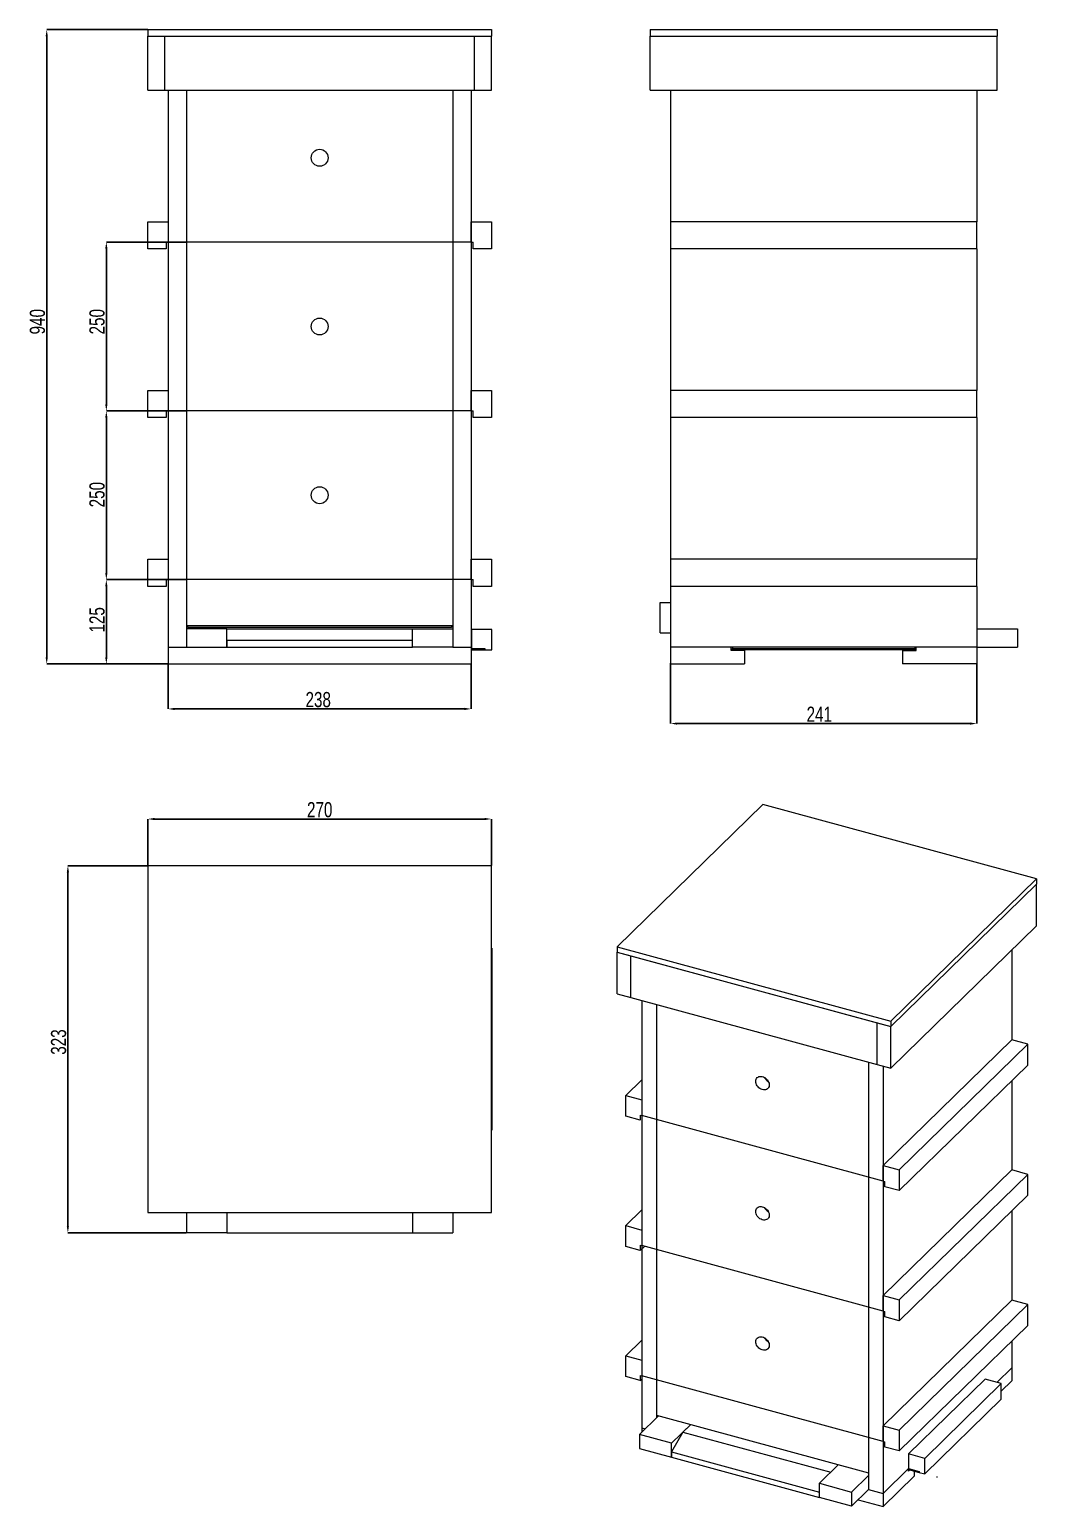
# Model space of a CAD drawing. Header units: millimetres. Extents: x 173 to 1125, y 0 to 736.
# Drawn here: x 173 to 671, y 0 to 730 of the extents above; entities that cross this region are included whole.
import ezdxf

# ---------------------------------------------------------------- set-up
doc = ezdxf.new("R2010")
doc.units = ezdxf.units.MM
doc.styles.add('SLDTEXTSTYLE0', font='TXT', dxfattribs={"width": 0.75})
doc.dimstyles.new('SLDDIMSTYLE0', dxfattribs={"dimtxt": 3.5, "dimasz": 3.302, "dimexe": 0, "dimexo": 0.0625, "dimgap": 0.875, "dimtad": 1, "dimtoh": 1, "dimlfac": 3, "dimrnd": 1e-09, "dimzin": 12, "dimdsep": 46, "dimtxsty": 'SLDTEXTSTYLE0', "dimsah": 1, "dimcen": 0.09, "dimadec": 0, "dimazin": 0, "dimtfac": 1, "dimtofl": 0, "dimtmove": 0, "dimatfit": 3, "dimfxl": 1, "dimtolj": 1, "dimtzin": 12, "dimarcsym": 0})

# ---------------------------------------------------------------- blocks, each defined once
blk = doc.blocks.new('*D10')
at = {"color": 1, "linetype": 'Continuous', "lineweight": -2, "transparency": 16777216}
for p, q in [((250.82, 457.85), (211.37, 457.85)), ((211.37, 419.48), (211.37, 454.54)), ((241.82, 416.18), (211.37, 416.18))]:
    blk.add_line(p, q, dxfattribs=at)
at = {"color": 1, "linetype": 'Continuous', "transparency": 16777216}
for points in [[(210.82, 454.54), (211.92, 454.54), (211.37, 457.85)], [(210.82, 419.48), (211.92, 419.48), (211.37, 416.18)]]:
    blk.add_solid(points, dxfattribs=at)
at = {"layer": 'Defpoints', "color": 0, "linetype": 'Continuous', "transparency": 16777216}
for p in [(211.37, 457.85), (250.88, 457.85), (241.88, 416.18)]:
    blk.add_point(p, dxfattribs=at)
at = {"color": 1, "linetype": 'Continuous', "lineweight": 0, "transparency": 16777216, "insert": (202.99, 437.97), "char_height": 7.5, "attachment_point": 2, "rotation": 90, "style": 'SLDTEXTSTYLE0'}
blk.add_mtext('\\A1;125', dxfattribs=at)
blk = doc.blocks.new('*D11')
at = {"color": 1, "linetype": 'Continuous', "lineweight": -2, "transparency": 16777216}
for p, q in [((250.82, 541.18), (211.37, 541.18)), ((211.37, 461.15), (211.37, 537.87)), ((250.82, 457.85), (211.37, 457.85))]:
    blk.add_line(p, q, dxfattribs=at)
at = {"color": 1, "linetype": 'Continuous', "transparency": 16777216}
for points in [[(210.82, 537.87), (211.92, 537.87), (211.37, 541.18)], [(210.82, 461.15), (211.92, 461.15), (211.37, 457.85)]]:
    blk.add_solid(points, dxfattribs=at)
at = {"layer": 'Defpoints', "color": 0, "linetype": 'Continuous', "transparency": 16777216}
for p in [(211.37, 541.18), (250.88, 541.18), (250.88, 457.85)]:
    blk.add_point(p, dxfattribs=at)
at = {"color": 1, "linetype": 'Continuous', "lineweight": 0, "transparency": 16777216, "insert": (202.99, 499.8), "char_height": 7.5, "attachment_point": 2, "rotation": 90, "style": 'SLDTEXTSTYLE0'}
blk.add_mtext('\\A1;250', dxfattribs=at)
blk = doc.blocks.new('*D12')
at = {"color": 1, "linetype": 'Continuous', "lineweight": -2, "transparency": 16777216}
for p, q in [((250.82, 624.51), (211.37, 624.51)), ((211.37, 544.48), (211.37, 621.2)), ((250.82, 541.18), (211.37, 541.18))]:
    blk.add_line(p, q, dxfattribs=at)
at = {"color": 1, "linetype": 'Continuous', "transparency": 16777216}
for points in [[(210.82, 621.2), (211.92, 621.2), (211.37, 624.51)], [(210.82, 544.48), (211.92, 544.48), (211.37, 541.18)]]:
    blk.add_solid(points, dxfattribs=at)
at = {"layer": 'Defpoints', "color": 0, "linetype": 'Continuous', "transparency": 16777216}
for p in [(211.37, 624.51), (250.88, 624.51), (250.88, 541.18)]:
    blk.add_point(p, dxfattribs=at)
at = {"color": 1, "linetype": 'Continuous', "lineweight": 0, "transparency": 16777216, "insert": (202.99, 585.21), "char_height": 7.5, "attachment_point": 2, "rotation": 90, "style": 'SLDTEXTSTYLE0'}
blk.add_mtext('\\A1;250', dxfattribs=at)
blk = doc.blocks.new('*D13')
at = {"color": 1, "linetype": 'Continuous', "lineweight": -2, "transparency": 16777216}
for p, q in [((231.82, 729.5), (181.93, 729.5)), ((181.93, 419.48), (181.93, 726.2)), ((241.82, 416.18), (181.93, 416.18))]:
    blk.add_line(p, q, dxfattribs=at)
at = {"color": 1, "linetype": 'Continuous', "transparency": 16777216}
for points in [[(181.38, 726.2), (182.48, 726.2), (181.93, 729.5)], [(181.38, 419.48), (182.48, 419.48), (181.93, 416.18)]]:
    blk.add_solid(points, dxfattribs=at)
at = {"layer": 'Defpoints', "color": 0, "linetype": 'Continuous', "transparency": 16777216}
for p in [(181.93, 729.5), (231.88, 729.5), (241.88, 416.18)]:
    blk.add_point(p, dxfattribs=at)
at = {"color": 1, "linetype": 'Continuous', "lineweight": 0, "transparency": 16777216, "insert": (173.56, 585.21), "char_height": 7.5, "attachment_point": 2, "rotation": 90, "style": 'SLDTEXTSTYLE0'}
blk.add_mtext('\\A1;940', dxfattribs=at)
blk = doc.blocks.new('*D14')
at = {"color": 1, "linetype": 'Continuous', "lineweight": -2, "transparency": 16777216}
for p, q in [((241.88, 416.12), (241.88, 393.96)), ((391.54, 416.12), (391.54, 393.96)), ((388.24, 393.96), (245.18, 393.96))]:
    blk.add_line(p, q, dxfattribs=at)
at = {"color": 1, "linetype": 'Continuous', "transparency": 16777216}
for points in [[(245.18, 394.51), (245.18, 393.41), (241.88, 393.96)], [(388.24, 394.51), (388.24, 393.41), (391.54, 393.96)]]:
    blk.add_solid(points, dxfattribs=at)
at = {"layer": 'Defpoints', "color": 0, "linetype": 'Continuous', "transparency": 16777216}
for p in [(241.88, 416.18), (391.54, 416.18), (241.88, 393.96)]:
    blk.add_point(p, dxfattribs=at)
at = {"color": 1, "linetype": 'Continuous', "lineweight": 0, "transparency": 16777216, "insert": (316.01, 402.34), "char_height": 7.5, "attachment_point": 2, "style": 'SLDTEXTSTYLE0'}
blk.add_mtext('\\A1;238', dxfattribs=at)
blk = doc.blocks.new('*D15')
at = {"color": 1, "linetype": 'Continuous', "lineweight": -2, "transparency": 16777216}
for p, q in [((489.93, 416.53), (489.93, 386.73)), ((641.26, 416.05), (641.26, 386.73)), ((637.96, 386.73), (493.23, 386.73))]:
    blk.add_line(p, q, dxfattribs=at)
at = {"color": 1, "linetype": 'Continuous', "transparency": 16777216}
for points in [[(493.23, 387.28), (493.23, 386.18), (489.93, 386.73)], [(637.96, 387.28), (637.96, 386.18), (641.26, 386.73)]]:
    blk.add_solid(points, dxfattribs=at)
at = {"layer": 'Defpoints', "color": 0, "linetype": 'Continuous', "transparency": 16777216}
for p in [(489.93, 416.59), (641.26, 416.11), (489.93, 386.73)]:
    blk.add_point(p, dxfattribs=at)
at = {"color": 1, "linetype": 'Continuous', "lineweight": 0, "transparency": 16777216, "insert": (563.46, 395.1), "char_height": 7.5, "attachment_point": 2, "style": 'SLDTEXTSTYLE0'}
blk.add_mtext('\\A1;241', dxfattribs=at)
blk = doc.blocks.new('*D16')
at = {"color": 1, "linetype": 'Continuous', "lineweight": -2, "transparency": 16777216}
for p, q in [((231.82, 316.52), (192.38, 316.52)), ((192.38, 313.22), (192.38, 138.5)), ((250.82, 135.2), (192.38, 135.2))]:
    blk.add_line(p, q, dxfattribs=at)
at = {"color": 1, "linetype": 'Continuous', "transparency": 16777216}
for points in [[(191.83, 313.22), (192.93, 313.22), (192.38, 316.52)], [(191.83, 138.5), (192.93, 138.5), (192.38, 135.2)]]:
    blk.add_solid(points, dxfattribs=at)
at = {"layer": 'Defpoints', "color": 0, "linetype": 'Continuous', "transparency": 16777216}
for p in [(231.88, 316.52), (192.38, 135.2), (250.88, 135.2)]:
    blk.add_point(p, dxfattribs=at)
at = {"color": 1, "linetype": 'Continuous', "lineweight": 0, "transparency": 16777216, "insert": (184.01, 229.45), "char_height": 7.5, "attachment_point": 2, "rotation": 90, "style": 'SLDTEXTSTYLE0'}
blk.add_mtext('\\A1;323', dxfattribs=at)
blk = doc.blocks.new('*D17')
at = {"color": 1, "linetype": 'Continuous', "lineweight": -2, "transparency": 16777216}
for p, q in [((231.88, 316.59), (231.88, 339.6)), ((235.18, 339.6), (398.24, 339.6)), ((401.54, 316.59), (401.54, 339.6))]:
    blk.add_line(p, q, dxfattribs=at)
at = {"color": 1, "linetype": 'Continuous', "transparency": 16777216}
for points in [[(235.18, 340.15), (235.18, 339.05), (231.88, 339.6)], [(398.24, 340.15), (398.24, 339.05), (401.54, 339.6)]]:
    blk.add_solid(points, dxfattribs=at)
at = {"layer": 'Defpoints', "color": 0, "linetype": 'Continuous', "transparency": 16777216}
for p in [(401.54, 339.6), (231.88, 316.52), (401.54, 316.52)]:
    blk.add_point(p, dxfattribs=at)
at = {"color": 1, "linetype": 'Continuous', "lineweight": 0, "transparency": 16777216, "insert": (316.74, 347.97), "char_height": 7.5, "attachment_point": 2, "style": 'SLDTEXTSTYLE0'}
blk.add_mtext('\\A1;270', dxfattribs=at)

msp = doc.modelspace()

# ---------------------------------------------------------------- linework, layer by layer
at = {"color": 7, "linetype": 'Continuous', "lineweight": 15}
for p, q in [((231.88, 729.5), (401.54, 729.5)), ((231.88, 729.5), (231.88, 726.17)), ((401.54, 729.5), (401.54, 726.17)), ((479.93, 729.5), (651.26, 729.5)), ((479.93, 729.5), (479.93, 726.17)), ((651.26, 729.5), (651.26, 726.17)), ((231.88, 726.17), (401.54, 726.17)), ((231.88, 699.5), (231.88, 726.17)), ((231.88, 726.17), (240.21, 726.17)), ((240.21, 699.5), (240.21, 726.17)), ((240.21, 726.17), (393.21, 726.17)), ((393.21, 699.5), (393.21, 726.17)), ((393.21, 726.17), (401.54, 726.17)), ((401.54, 699.5), (401.54, 726.17)), ((479.93, 726.17), (651.26, 726.17)), ((479.93, 699.5), (479.93, 726.17)), ((651.26, 699.5), (651.26, 726.17)), ((231.88, 699.5), (240.21, 699.5)), ((240.21, 699.5), (393.21, 699.5)), ((241.88, 699.5), (241.88, 541.18)), ((250.88, 699.5), (250.88, 624.51)), ((250.88, 699.5), (250.88, 541.18)), ((382.54, 699.5), (382.54, 624.51)), ((382.54, 699.5), (382.54, 541.18)), ((391.54, 699.5), (391.54, 541.18)), ((393.21, 699.5), (401.54, 699.5)), ((479.93, 699.5), (651.26, 699.5)), ((489.93, 699.5), (489.93, 634.51)), ((641.26, 699.5), (641.26, 634.51)), ((231.88, 621.17), (231.88, 634.51)), ((231.88, 634.51), (241.88, 634.51)), ((241.88, 634.51), (241.88, 624.51)), ((391.54, 634.51), (401.54, 634.51)), ((391.54, 624.51), (391.54, 634.51)), ((401.54, 634.51), (401.54, 621.17)), ((489.93, 634.51), (489.93, 621.17)), ((641.26, 634.51), (489.93, 634.51)), ((641.26, 621.17), (641.26, 634.51)), ((240.88, 621.17), (231.88, 621.17)), ((240.88, 624.51), (240.88, 621.17)), ((240.88, 624.51), (241.88, 624.51)), ((250.88, 624.51), (241.88, 624.51)), ((382.54, 624.51), (250.88, 624.51)), ((250.88, 624.51), (250.88, 541.18)), ((382.54, 624.51), (382.54, 541.18)), ((391.54, 624.51), (382.54, 624.51)), ((391.54, 624.51), (392.54, 624.51)), ((392.54, 621.17), (392.54, 624.51)), ((401.54, 621.17), (392.54, 621.17)), ((641.26, 621.17), (489.93, 621.17)), ((489.93, 621.17), (489.93, 551.18)), ((641.26, 621.17), (641.26, 551.18)), ((231.88, 537.84), (231.88, 551.18)), ((231.88, 551.18), (241.88, 551.18)), ((241.88, 551.18), (241.88, 541.18)), ((391.54, 551.18), (401.54, 551.18)), ((391.54, 541.18), (391.54, 551.18)), ((401.54, 551.18), (401.54, 537.84)), ((489.93, 551.18), (489.93, 537.84)), ((641.26, 551.18), (489.93, 551.18)), ((641.26, 537.84), (641.26, 551.18)), ((240.88, 541.18), (240.88, 537.84)), ((240.88, 541.18), (241.88, 541.18)), ((241.88, 541.18), (241.88, 457.85)), ((250.88, 541.18), (241.88, 541.18)), ((250.88, 541.18), (250.88, 457.85)), ((382.54, 541.18), (250.88, 541.18)), ((382.54, 541.18), (382.54, 457.85)), ((391.54, 541.18), (382.54, 541.18)), ((391.54, 541.18), (392.54, 541.18)), ((391.54, 541.18), (391.54, 457.85)), ((392.54, 537.84), (392.54, 541.18)), ((240.88, 537.84), (231.88, 537.84)), ((401.54, 537.84), (392.54, 537.84)), ((641.26, 537.84), (489.93, 537.84)), ((489.93, 537.84), (489.93, 467.85)), ((641.26, 537.84), (641.26, 467.85)), ((231.88, 454.51), (231.88, 467.85)), ((231.88, 467.85), (241.88, 467.85)), ((241.88, 467.85), (241.88, 457.85)), ((391.54, 457.85), (391.54, 467.85)), ((391.54, 467.85), (401.54, 467.85)), ((401.54, 467.85), (401.54, 454.51)), ((641.26, 467.85), (489.93, 467.85)), ((489.93, 467.85), (489.93, 454.51)), ((641.26, 454.51), (641.26, 467.85)), ((240.88, 454.51), (231.88, 454.51)), ((240.88, 457.85), (240.88, 454.51)), ((240.88, 457.85), (241.88, 457.85)), ((250.88, 457.85), (241.88, 457.85)), ((241.88, 457.85), (241.88, 424.51)), ((382.54, 457.85), (250.88, 457.85)), ((250.88, 457.85), (250.88, 435.18)), ((250.88, 457.85), (250.88, 433.51)), ((391.54, 457.85), (382.54, 457.85)), ((382.54, 457.85), (382.54, 435.18)), ((382.54, 457.85), (382.54, 433.51)), ((391.54, 457.85), (392.54, 457.85)), ((391.54, 457.85), (391.54, 424.51)), ((392.54, 454.51), (392.54, 457.85)), ((401.54, 454.51), (392.54, 454.51)), ((641.26, 454.51), (489.93, 454.51)), ((489.93, 454.51), (489.93, 424.51)), ((641.26, 454.51), (641.26, 424.51)), ((484.93, 446.51), (489.93, 446.51)), ((484.93, 431.51), (484.93, 446.51)), ((250.88, 435.18), (382.54, 435.18)), ((270.88, 433.51), (250.88, 433.51)), ((250.88, 433.51), (250.88, 424.51)), ((251.54, 434.18), (251.54, 435.18)), ((381.87, 434.18), (251.54, 434.18)), ((270.88, 433.51), (362.54, 433.51)), ((270.88, 424.51), (270.88, 433.51)), ((362.54, 424.51), (362.54, 433.51)), ((362.54, 433.51), (382.54, 433.51)), ((381.87, 435.18), (381.87, 434.18)), ((382.54, 433.51), (382.54, 424.51)), ((391.71, 433.18), (391.71, 423.85)), ((401.7, 433.18), (391.71, 433.18)), ((401.7, 423.18), (401.7, 433.18)), ((484.93, 431.51), (489.93, 431.51)), ((641.26, 433.51), (661.26, 433.51)), ((661.26, 433.51), (661.26, 424.51)), ((241.88, 424.51), (241.88, 416.18)), ((241.88, 424.51), (250.88, 424.51)), ((250.88, 424.51), (270.88, 424.51)), ((270.88, 427.85), (270.88, 424.51)), ((270.88, 427.85), (362.54, 427.85)), ((270.88, 424.51), (362.54, 424.51)), ((362.54, 424.51), (362.54, 427.85)), ((382.54, 424.51), (362.54, 424.51)), ((382.54, 424.51), (391.54, 424.51)), ((391.54, 424.51), (391.54, 416.18)), ((391.54, 423.85), (398.21, 423.85)), ((391.54, 423.18), (398.21, 423.18)), ((391.71, 423.85), (398.21, 423.85)), ((398.21, 423.85), (398.21, 423.18)), ((398.21, 423.18), (401.7, 423.18)), ((489.93, 424.51), (489.93, 416.18)), ((519.93, 424.51), (489.93, 424.51)), ((641.26, 424.51), (489.93, 424.51)), ((519.93, 422.85), (519.93, 424.51)), ((520.6, 424.51), (520.6, 423.85)), ((520.6, 423.18), (520.6, 423.85)), ((520.6, 423.85), (610.59, 423.85)), ((610.59, 423.18), (520.6, 423.18)), ((610.59, 424.51), (610.59, 423.85)), ((610.59, 423.85), (610.59, 423.18)), ((611.26, 422.85), (611.26, 424.51)), ((641.26, 424.51), (611.26, 424.51)), ((641.26, 424.51), (641.26, 416.18)), ((641.26, 424.51), (661.26, 424.51)), ((241.88, 416.18), (391.54, 416.18)), ((489.93, 416.18), (526.6, 416.18)), ((526.6, 422.85), (519.93, 422.85)), ((526.6, 422.85), (526.6, 416.18)), ((604.59, 422.85), (611.26, 422.85)), ((604.59, 422.85), (604.59, 416.18)), ((641.26, 416.18), (604.59, 416.18)), ((535.65, 346.69), (463.69, 276.45)), ((670.7, 309.99), (535.65, 346.69)), ((231.88, 316.52), (231.88, 145.2)), ((401.54, 316.52), (231.88, 316.52)), ((401.54, 145.2), (401.54, 316.52)), ((598.74, 239.75), (670.7, 309.99)), ((598.74, 237.18), (670.7, 307.41)), ((670.7, 309.99), (670.7, 307.41)), ((670.7, 286.84), (670.7, 307.41)), ((670.7, 286.84), (598.74, 216.6)), ((401.7, 275.86), (401.54, 275.86)), ((401.7, 275.86), (401.7, 185.86)), ((463.69, 276.45), (598.74, 239.75)), ((463.69, 276.45), (463.69, 273.88)), ((463.69, 273.88), (470.32, 272.08)), ((463.69, 253.31), (463.69, 273.88)), ((463.69, 273.88), (598.74, 237.18)), ((470.32, 251.5), (470.32, 272.08)), ((470.32, 272.08), (592.1, 238.98)), ((658.54, 274.97), (658.54, 230.56)), ((463.69, 253.31), (470.32, 251.5)), ((470.32, 251.5), (592.1, 218.41)), ((475.85, 250), (475.85, 193.18)), ((483.01, 248.06), (483.01, 191.23)), ((532.32, 234.63), (532.24, 234.67)), ((532.32, 234.63), (533.43, 234.33)), ((592.1, 218.41), (592.1, 238.98)), ((592.1, 238.98), (598.74, 237.18)), ((598.74, 239.75), (598.74, 237.18)), ((598.74, 216.6), (598.74, 237.18)), ((658.54, 230.56), (594.98, 168.52)), ((666.5, 228.39), (602.94, 166.35)), ((666.5, 228.39), (658.54, 230.56)), ((666.5, 218.11), (666.5, 228.39)), ((587.81, 219.57), (587.81, 162.75)), ((536.57, 211.56), (536.57, 211.83)), ((592.1, 218.41), (598.74, 216.6)), ((594.98, 217.62), (594.98, 160.8)), ((666.5, 218.11), (602.94, 156.07)), ((467.89, 203.06), (475.85, 210.83)), ((658.54, 210.34), (658.54, 166.27)), ((467.89, 203.06), (475.85, 200.89)), ((467.89, 192.77), (467.89, 203.06)), ((475.85, 200.89), (475.85, 193.18)), ((475.05, 190.83), (467.89, 192.77)), ((475.05, 193.4), (475.05, 190.83)), ((475.05, 193.4), (475.85, 193.18)), ((483.01, 191.23), (475.85, 193.18)), ((475.85, 193.18), (475.85, 128.89)), ((483.01, 191.23), (475.85, 193.18)), ((587.81, 162.75), (483.01, 191.23)), ((483.01, 191.23), (483.01, 126.95)), ((587.81, 162.75), (483.01, 191.23)), ((401.7, 185.86), (401.54, 185.86)), ((594.98, 160.8), (594.98, 168.52)), ((594.98, 168.52), (602.94, 166.35)), ((587.81, 162.75), (587.81, 98.46)), ((594.98, 160.8), (587.81, 162.75)), ((594.98, 160.8), (587.81, 162.75)), ((658.54, 166.27), (594.98, 104.23)), ((594.98, 160.8), (595.77, 160.59)), ((594.98, 160.8), (594.98, 96.52)), ((595.77, 158.02), (595.77, 160.59)), ((602.94, 166.35), (602.94, 156.07)), ((666.5, 164.11), (602.94, 102.07)), ((666.5, 164.11), (658.54, 166.27)), ((666.5, 153.82), (666.5, 164.11)), ((602.94, 156.07), (595.77, 158.02)), ((666.5, 153.82), (602.94, 91.78)), ((467.89, 138.77), (475.85, 146.54)), ((536.57, 147.27), (536.57, 147.54)), ((658.54, 146.05), (658.54, 101.98)), ((231.88, 145.2), (401.54, 145.2)), ((250.88, 145.2), (250.88, 135.2)), ((270.88, 145.2), (270.88, 135.2)), ((362.54, 145.2), (362.54, 135.2)), ((382.54, 145.2), (382.54, 135.2)), ((467.89, 128.48), (467.89, 138.77)), ((467.89, 138.77), (475.85, 136.61)), ((270.88, 135.2), (250.88, 135.2)), ((270.88, 135.2), (362.54, 135.2)), ((362.54, 135.2), (382.54, 135.2)), ((475.85, 136.61), (475.85, 128.89)), ((475.05, 126.54), (467.89, 128.48)), ((475.05, 129.11), (475.05, 126.54)), ((475.05, 129.11), (475.85, 128.89)), ((475.05, 126.54), (477.11, 128.55)), ((483.01, 126.95), (475.85, 128.89)), ((483.01, 126.95), (475.85, 128.89)), ((475.85, 128.89), (475.85, 64.61)), ((483.01, 126.95), (483.01, 62.66)), ((587.81, 98.46), (483.01, 126.95)), ((587.81, 98.46), (483.01, 126.95)), ((594.98, 96.52), (594.98, 104.23)), ((594.98, 104.23), (602.94, 102.07)), ((587.81, 98.46), (587.81, 34.18)), ((594.98, 96.52), (587.81, 98.46)), ((594.98, 96.52), (587.81, 98.46)), ((658.54, 101.98), (594.98, 39.94)), ((594.98, 96.52), (595.77, 96.3)), ((594.98, 96.52), (594.98, 32.23)), ((595.77, 93.73), (595.77, 96.3)), ((602.94, 102.07), (602.94, 91.78)), ((666.5, 99.82), (602.94, 37.78)), ((666.5, 99.82), (658.54, 101.98)), ((666.5, 89.53), (666.5, 99.82)), ((602.94, 91.78), (595.77, 93.73)), ((599.34, 92.69), (599.34, 92.76)), ((666.5, 89.53), (602.94, 27.49)), ((467.89, 74.48), (475.85, 82.25)), ((536.57, 82.99), (536.57, 83.25)), ((658.54, 81.76), (658.54, 68.55)), ((467.89, 74.48), (475.85, 72.32)), ((467.89, 64.2), (467.89, 74.48)), ((475.85, 72.32), (475.85, 64.61)), ((658.54, 68.55), (658.54, 62.12)), ((475.05, 62.25), (467.89, 64.2)), ((475.05, 64.82), (475.05, 62.25)), ((475.05, 64.82), (475.85, 64.61)), ((475.05, 62.25), (475.85, 63.03)), ((483.01, 62.66), (475.85, 64.61)), ((475.85, 64.61), (475.85, 38.89)), ((483.01, 62.66), (475.85, 64.61)), ((587.81, 34.18), (483.01, 62.66)), ((587.81, 34.18), (483.01, 62.66)), ((483.01, 62.66), (483.01, 45.17)), ((483.01, 62.66), (483.01, 43.89)), ((645.38, 62.91), (607.58, 26.01)), ((653.34, 60.74), (615.54, 23.85)), ((653.34, 60.74), (645.38, 62.91)), ((658.54, 62.12), (653.34, 57.05)), ((653.34, 53.03), (653.34, 60.74)), ((653.34, 53.03), (615.54, 16.13)), ((484.04, 44.89), (474.61, 35.69)), ((483.01, 45.17), (587.81, 16.69)), ((475.85, 38.89), (475.85, 36.89)), ((475.85, 38.89), (477.44, 38.46)), ((499.96, 40.57), (490.53, 31.36)), ((496.13, 36.83), (490.53, 26.99)), ((499.96, 40.57), (496.13, 36.83)), ((496.13, 36.83), (569.09, 17)), ((594.98, 39.94), (602.94, 37.78)), ((594.98, 32.23), (594.98, 39.94)), ((602.94, 37.78), (602.94, 27.49)), ((490.53, 31.36), (474.61, 35.69)), ((474.61, 35.69), (474.61, 28.74)), ((490.53, 24.42), (490.53, 31.36)), ((594.98, 32.23), (587.81, 34.18)), ((587.81, 34.18), (587.81, 16.69)), ((594.98, 32.23), (587.81, 34.18)), ((587.81, 34.18), (587.81, 8.46)), ((594.98, 32.23), (595.77, 32.01)), ((594.98, 32.23), (594.98, 6.51)), ((595.77, 29.44), (595.77, 32.01)), ((602.94, 27.49), (595.77, 29.44)), ((474.61, 28.74), (490.53, 24.42)), ((490.53, 26.99), (563.49, 7.16)), ((490.53, 26.99), (490.53, 24.42)), ((490.53, 24.42), (563.49, 4.59)), ((607.58, 26.01), (607.58, 18.81)), ((615.54, 23.85), (607.58, 26.01)), ((615.54, 16.13), (615.54, 23.85)), ((572.92, 20.74), (563.49, 11.53)), ((569.09, 17), (572.92, 20.74)), ((587.81, 15.4), (579.41, 7.2)), ((594.98, 6.51), (607.58, 18.81)), ((594.98, 0.08), (610.38, 15.12)), ((607.58, 18.81), (612.75, 17.41)), ((607.58, 17.53), (607.58, 18.81)), ((607.58, 18.81), (612.75, 17.41)), ((607.58, 18.3), (612.75, 16.89)), ((608.2, 18.13), (607.58, 17.53)), ((610.38, 17.54), (610.38, 15.12)), ((612.75, 17.41), (612.75, 16.89)), ((612.75, 16.89), (615.54, 16.13)), ((621.58, 14.84), (621.58, 14.33)), ((563.49, 11.53), (579.41, 7.2)), ((563.49, 4.59), (563.49, 11.53)), ((587.81, 8.46), (579.41, 0.26)), ((587.81, 8.46), (594.98, 6.51)), ((563.49, 4.59), (563.49, 7.16)), ((579.41, 0.26), (563.49, 4.59)), ((579.41, 7.2), (579.41, 0.26)), ((582.66, 3.43), (594.98, 0.08)), ((594.98, 6.51), (594.98, 0.08))]:
    msp.add_line(p, q, dxfattribs=at)
for p, q in [((658.54, 68.55), (651.15, 61.34)), ((594.98, 6.51), (607.58, 18.81))]:
    msp.add_line(p, q)
at = {"color": 7, "linetype": 'Continuous', "lineweight": 15, "flags": 128}
for points in [[(532.09, 210.04), (532.14, 210.57), (532.28, 211.06), (532.52, 211.49), (532.83, 211.86), (533.22, 212.14), (533.67, 212.35), (534.17, 212.45), (534.71, 212.47), (535.27, 212.39), (535.83, 212.21), (536.38, 211.95), (536.9, 211.6), (537.38, 211.18), (537.81, 210.71), (538.16, 210.19), (538.43, 209.64), (538.62, 209.07), (538.72, 208.51), (538.72, 207.96), (538.62, 207.45), (538.43, 206.99), (538.16, 206.59), (537.81, 206.26), (537.38, 206.02), (536.9, 205.86), (536.38, 205.8), (535.83, 205.83), (535.27, 205.96), (534.71, 206.18), (534.17, 206.49), (533.67, 206.87), (533.22, 207.32), (532.83, 207.82), (532.52, 208.35), (532.28, 208.91), (532.14, 209.48), (532.09, 210.04)], [(532.09, 145.75), (532.14, 146.28), (532.28, 146.77), (532.52, 147.2), (532.83, 147.57), (533.22, 147.86), (533.67, 148.06), (534.17, 148.17), (534.71, 148.18), (535.27, 148.1), (535.83, 147.92), (536.38, 147.66), (536.9, 147.31), (537.38, 146.9), (537.81, 146.42), (538.16, 145.9), (538.43, 145.35), (538.62, 144.79), (538.72, 144.22), (538.72, 143.68), (538.62, 143.17), (538.43, 142.7), (538.16, 142.3), (537.81, 141.97), (537.38, 141.73), (536.9, 141.57), (536.38, 141.51), (535.83, 141.55), (535.27, 141.67), (534.71, 141.9), (534.17, 142.2), (533.67, 142.58), (533.22, 143.03), (532.83, 143.53), (532.52, 144.07), (532.28, 144.63), (532.14, 145.19), (532.09, 145.75)], [(532.09, 81.46), (532.14, 81.99), (532.28, 82.48), (532.52, 82.92), (532.83, 83.28), (533.22, 83.57), (533.67, 83.77), (534.17, 83.88), (534.71, 83.89), (535.27, 83.81), (535.83, 83.63), (536.38, 83.37), (536.9, 83.02), (537.38, 82.61), (537.81, 82.13), (538.16, 81.61), (538.43, 81.06), (538.62, 80.5), (538.72, 79.93), (538.72, 79.39), (538.62, 78.88), (538.43, 78.42), (538.16, 78.01), (537.81, 77.69), (537.38, 77.44), (536.9, 77.28), (536.38, 77.22), (535.83, 77.26), (535.27, 77.39), (534.71, 77.61), (534.17, 77.91), (533.67, 78.3), (533.22, 78.74), (532.83, 79.24), (532.52, 79.78), (532.28, 80.34), (532.14, 80.91), (532.09, 81.46)]]:
    msp.add_lwpolyline(points, dxfattribs=at)
at = {"color": 7, "linetype": 'Continuous', "lineweight": 15}
for centre in [(316.71, 666.17), (316.71, 582.84), (316.71, 499.51)]:
    msp.add_circle(centre, 4.17, dxfattribs=at)
for centre in [(540.61, 214.21), (540.61, 149.93), (540.61, 85.64)]:
    msp.add_arc(centre, 4.83, 207.62602, 240.98405, dxfattribs=at)

# ---------------------------------------------------------------- dimensions: what is measured, and where the dimension line sits
at = {"color": 7, "linetype": 'Continuous', "lineweight": 0}
for base, p1, p2, picture, middle in [((181.93, 729.5), (241.88, 416.18), (231.88, 729.5), '*D13', (181.93, 585.21)), ((211.37, 624.51), (250.88, 541.18), (250.88, 624.51), '*D12', (211.37, 585.21)), ((211.37, 541.18), (250.88, 457.85), (250.88, 541.18), '*D11', (211.37, 499.8)), ((211.37, 457.85), (241.88, 416.18), (250.88, 457.85), '*D10', (211.37, 437.97))]:
    dim = msp.add_linear_dim(base=base, p1=p1, p2=p2, angle=90, dimstyle='SLDDIMSTYLE0', override={"dimtxt": 7.5, "dimdec": 0, "dimclrd": 1, "dimclre": 1, "dimclrt": 1}, dxfattribs=at)
    dim.commit()
    dim.dimension.update_dxf_attribs({"geometry": picture, "text_midpoint": middle, "dimtype": 160})
for base, p1, p2, text, picture, middle in [((241.88, 393.96), (391.54, 416.18), (241.88, 416.18), '238', '*D14', (316.01, 393.96)), ((489.93, 386.73), (641.26, 416.11), (489.93, 416.59), '241', '*D15', (563.46, 386.73)), ((401.54, 339.6), (231.88, 316.52), (401.54, 316.52), '270', '*D17', (316.74, 339.6))]:
    dim = msp.add_linear_dim(base=base, p1=p1, p2=p2, text=text, dimstyle='SLDDIMSTYLE0', override={"dimtxt": 7.5, "dimdec": 0, "dimclrd": 1, "dimclre": 1, "dimclrt": 1}, dxfattribs=at)
    dim.commit()
    dim.dimension.update_dxf_attribs({"geometry": picture, "text_midpoint": middle, "dimtype": 160})
dim = msp.add_linear_dim(base=(192.38, 135.2), p1=(231.88, 316.52), p2=(250.88, 135.2), angle=90, text='323', dimstyle='SLDDIMSTYLE0', override={"dimtxt": 7.5, "dimdec": 0, "dimclrd": 1, "dimclre": 1, "dimclrt": 1}, dxfattribs=at)
dim.commit()
dim.dimension.update_dxf_attribs({"geometry": '*D16', "text_midpoint": (192.38, 229.45), "dimtype": 160})

doc.saveas('drawing.dxf')
